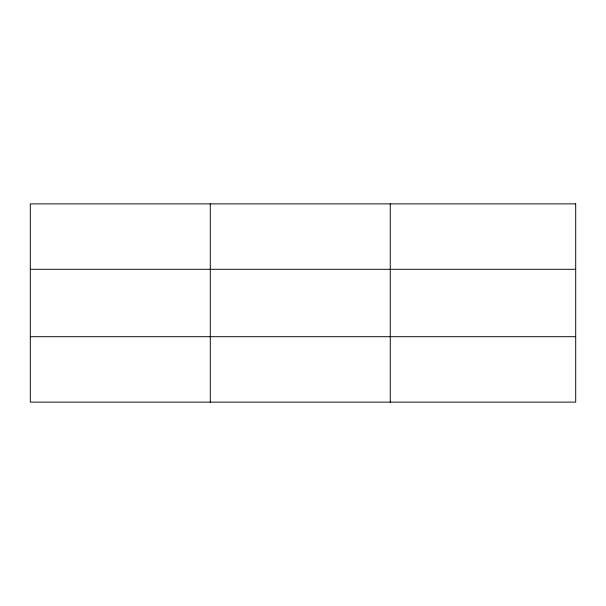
<?xml version="1.0" encoding="UTF-8"?>
<svg xmlns="http://www.w3.org/2000/svg" width="606" height="606" viewBox="0 0 606 606"><rect width="100%" height="100%" fill="white"/><g stroke="black" fill="none" stroke-linecap="round" stroke-linejoin="round"><path stroke-width="0.91" d="M210.282 402.126L210.282 203.874M390.264 402.126L390.264 203.874M30.3 269.299L575.7 269.299M30.3 336.701L575.7 336.701M575.7 203.874L575.7 402.126L30.3 402.126L30.3 203.874L575.7 203.874"/></g></svg>
